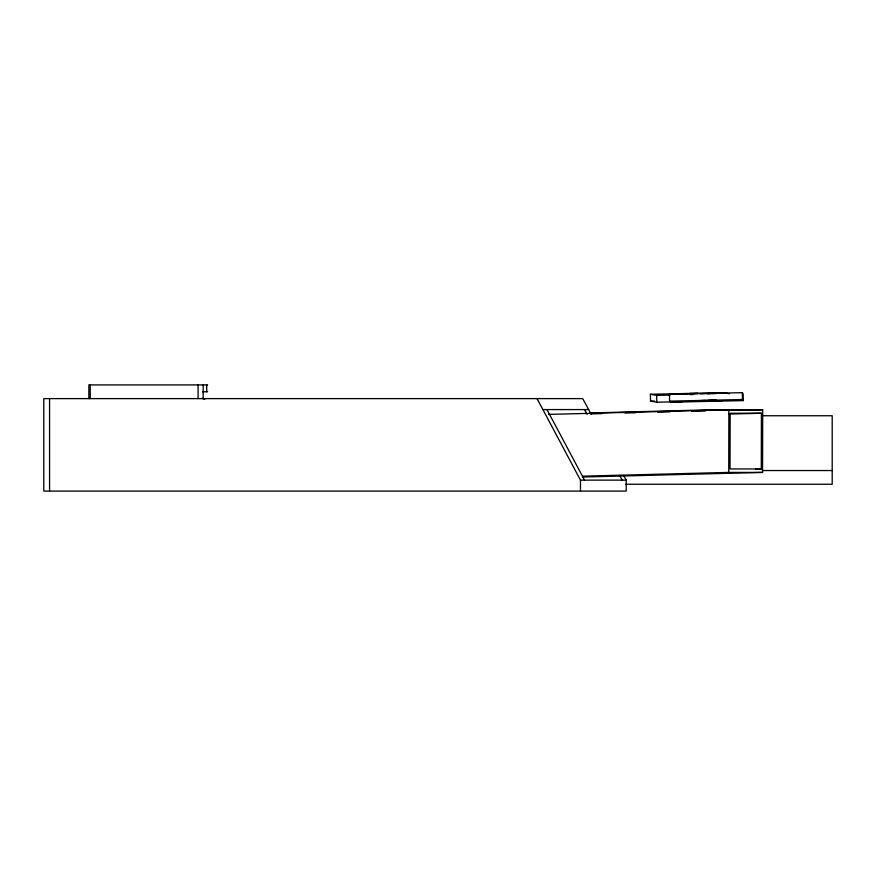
<?xml version="1.0" encoding="UTF-8"?>
<svg xmlns="http://www.w3.org/2000/svg" width="876" height="876" viewBox="0 0 876 876"><rect width="100%" height="100%" fill="white"/><g stroke="black" fill="none" stroke-linecap="round" stroke-linejoin="round"><path stroke-width="1.31" d="M582.639 476.161L728.733 472.416L728.865 409.782L548.639 414.403M761.288 468.956L761.408 413.242L730.146 413.242L730.037 468.956L761.288 468.956L755.846 469.098M582.343 477.037L762.569 472.416L762.7 409.782L711.542 409.782L590.205 412.946M700.154 393.729L705.18 393.609M590.895 413.91L601.801 413.625M624.971 413.023L635.888 412.738M657.701 412.169L669.965 411.851M691.777 411.282L705.421 410.921M724.507 410.428L749.046 409.782M738.129 410.417L762.7 409.782M728.701 414.085L761.408 413.242M686.642 393.609L677.674 393.882L698.041 393.444L689.324 393.543M706.669 393.751L716.174 393.444L707.863 393.543M705.333 400.452L695.829 400.759L716.316 400.299L708.005 400.398M682.437 401.646L656.836 402.215L650.529 401.131L650.375 394.277L723.149 392.667L729.456 393.751M742.3 392.667L669.439 394.277L669.592 401.131L670.425 402.215L743.286 400.606L743.133 393.751L742.3 392.667L742.454 399.511L743.286 400.606M650.375 394.277L656.682 395.372L670.162 395.076M690.376 394.627L693.069 394.561M650.529 401.131L654.569 401.044M669.592 401.131L742.454 399.511M695.916 401.35L721.517 400.781M207.568 384.914L88.859 384.914L88.859 398.613M202.422 391.758L207.568 391.758M536.977 398.613L542.901 409.574L588.65 409.574L591.19 414.359M762.492 415.739L832.2 415.739L832.2 484.242L625.814 484.242M762.492 470.543L832.2 470.543M728.733 472.416L762.569 472.416M542.901 409.574L580.47 480.125L626.209 480.125L626.209 491.086L43.8 491.086L43.8 398.613L582.715 398.613L588.65 409.574M202.203 398.372L204.798 399.204M623.668 475.35L626.209 480.125M584.577 409.574L587.128 414.359M619.595 475.35L622.146 480.125M546.974 409.574L584.533 480.125M656.682 395.372L656.836 402.215M580.47 480.125L580.47 491.086M206.714 384.914L206.714 391.758M203.166 384.914L203.166 398.613M198.085 384.914L198.085 398.613M90.239 384.914L90.239 398.613M49.571 398.613L49.571 491.086"/></g></svg>
